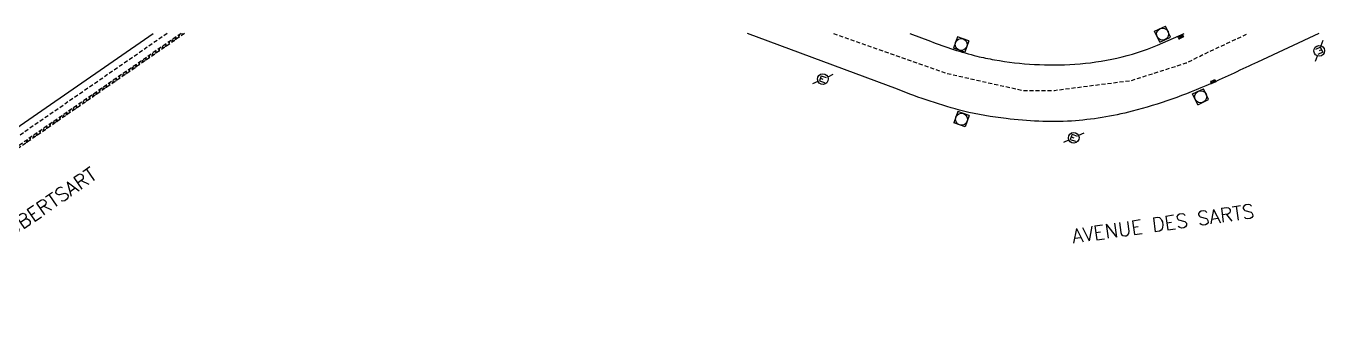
# Model space of a CAD drawing. Header units: millimetres. Extents: x 111999 to 113000, y 155000 to 156001.
# Drawn here: x 112648.2 to 112810.6, y 155964.8 to 156000.9 of the extents above; entities that cross this region are included whole.
import ezdxf
from ezdxf.enums import TextEntityAlignment as Align

# ---------------------------------------------------------------- set-up
doc = ezdxf.new("R2010")
doc.units = ezdxf.units.MM
doc.linetypes.add('DASHED', pattern=[0.75, 0.5, -0.25])
doc.layers.get('0').update_dxf_attribs({"linetype": 'CONTINUOUS'})
for name, color, linetype in [('W0001', 6, 'DASHED'), ('W0008', 7, 'CONTINUOUS'), ('W0112', 1, 'DASHED'), ('W0400', 7, 'CONTINUOUS'), ('W0420', 7, 'CONTINUOUS'), ('W0471', 7, 'CONTINUOUS'), ('W0989', 7, 'CONTINUOUS')]:
    doc.layers.add(name, color=color, linetype=linetype)
doc.styles.get("Standard").update_dxf_attribs({"font": 'romans.shx', "width": 0.85})

# ---------------------------------------------------------------- blocks, each defined once
blk = doc.blocks.new('T420')
for p, q in [((0.75, 0.75), (-0.75, 0.75)), ((-0.75, 0.75), (-0.75, -0.75)), ((0.75, 0.75), (0.75, -0.75)), ((0.75, -0.75), (-0.75, -0.75))]:
    blk.add_line(p, q)
blk.add_ellipse((0, 0), major_axis=(-0.53, 0.53), ratio=1, start_param=3.926991, end_param=10.210176)
blk = doc.blocks.new('T471')
for p, q in [((-0.333334, 0.333334), (-0.333334, -0.333334)), ((-0.333334, 0.333334), (0.333334, 0.333334)), ((-0.333334, 0), (0, 0)), ((0.500001, 0.500001), (1.000002, 1.000002)), ((-0.500001, -0.500001), (-1.000002, -1.000002)), ((-0.333334, -0.333334), (0.333334, -0.333334))]:
    blk.add_line(p, q)
blk.add_ellipse((0, 0), major_axis=(0.471405, 0.471405), ratio=1, start_param=5.4977871438, end_param=11.780972451)
blk = doc.blocks.new('T400')
for p, q in [((-0.15, 0.3), (0.15, 0.3)), ((-0.15, -0.25), (-0.15, 0.3)), ((-0.15, 0.15), (0.15, 0.15)), ((-0.15, 0), (0.15, 0)), ((0.15, 0.3), (0.15, -0.25)), ((-0.15, -0.15), (0.15, -0.15)), ((-0.15, -0.25), (-0.15, -0.3)), ((-0.15, -0.3), (0.15, -0.3)), ((0.15, -0.3), (0.15, -0.25))]:
    blk.add_line(p, q)

msp = doc.modelspace()

# ---------------------------------------------------------------- linework, layer by layer
at = {"layer": 'W0001'}
msp.add_line((112665.79, 156000), (112614.95, 155964.94), dxfattribs=at)
at = {"layer": 'W0001', "flags": 128}
msp.add_lwpolyline([(112748.74, 156000), (112762.66, 155995.1), (112772.25, 155992.93), (112776.27, 155992.93), (112785.86, 155994.17), (112792.67, 155996.34), (112795.14, 155997.57), (112800.37, 156000)], dxfattribs=at)
at = {"layer": 'W0008'}
msp.add_line((112627.23, 155974.6), (112664.06, 156000), dxfattribs=at)
at = {"layer": 'W0008', "flags": 128}
for points in [[(112809.16, 156000), (112801.53, 155996.45, -0.0055), (112795.68, 155993.75, -0.0415), (112785.93, 155990.33, -0.0466), (112778.38, 155989.12, -0.0445), (112770.23, 155989.43, -0.0299), (112764.95, 155990.34, -0.0295), (112756.73, 155993.06), (112738.03, 156000)], [(112758.24, 156000), (112760.83, 155999.04, 0.0302), (112766.61, 155997.18, 0.0156), (112768.78, 155996.74, 0.0604), (112778.78, 155996.18, 0.0383), (112784.04, 155996.94, 0.0458), (112789.07, 155998.56), (112792.42, 156000)]]:
    msp.add_lwpolyline(points, format="xyb", dxfattribs=at)
at = {"layer": 'W0112'}
for p, q in [((112667.52, 156000), (112627.38, 155972.31)), ((112667.96, 156000), (112627.52, 155972.11)), ((112666.84, 155999.53), (112666.8, 155999.2)), ((112666.86, 155999.54), (112666.82, 155999.21)), ((112667.25, 155999.81), (112667.21, 155999.48)), ((112667.27, 155999.83), (112667.23, 155999.49)), ((112667.65, 156000), (112667.63, 155999.77)), ((112667.67, 156000), (112667.64, 155999.78)), ((112664.37, 155997.83), (112664.33, 155997.5)), ((112664.39, 155997.84), (112664.35, 155997.51)), ((112664.78, 155998.11), (112664.74, 155997.78)), ((112664.8, 155998.12), (112664.76, 155997.79)), ((112665.2, 155998.39), (112665.16, 155998.06)), ((112665.21, 155998.41), (112665.17, 155998.08)), ((112665.61, 155998.68), (112665.57, 155998.35)), ((112665.62, 155998.69), (112665.58, 155998.36)), ((112666.02, 155998.96), (112665.98, 155998.63)), ((112666.04, 155998.97), (112666, 155998.64)), ((112666.43, 155999.25), (112666.39, 155998.92)), ((112666.45, 155999.26), (112666.41, 155998.93)), ((112661.9, 155996.12), (112661.86, 155995.79)), ((112661.92, 155996.13), (112661.88, 155995.8)), ((112662.31, 155996.41), (112662.28, 155996.08)), ((112662.33, 155996.42), (112662.29, 155996.09)), ((112662.73, 155996.69), (112662.69, 155996.36)), ((112662.74, 155996.7), (112662.7, 155996.37)), ((112663.14, 155996.98), (112663.1, 155996.64)), ((112663.15, 155996.99), (112663.11, 155996.66)), ((112663.55, 155997.26), (112663.51, 155996.93)), ((112663.57, 155997.27), (112663.53, 155996.94)), ((112663.96, 155997.54), (112663.92, 155997.21)), ((112663.98, 155997.55), (112663.94, 155997.22)), ((112659.84, 155994.7), (112659.81, 155994.37)), ((112659.86, 155994.72), (112659.82, 155994.38)), ((112660.26, 155994.99), (112660.22, 155994.66)), ((112660.27, 155995), (112660.23, 155994.67)), ((112660.67, 155995.27), (112660.63, 155994.94)), ((112660.68, 155995.28), (112660.65, 155994.95)), ((112661.08, 155995.56), (112661.04, 155995.23)), ((112661.1, 155995.57), (112661.06, 155995.24)), ((112661.49, 155995.84), (112661.45, 155995.51)), ((112661.51, 155995.85), (112661.47, 155995.52)), ((112657.38, 155993), (112657.34, 155992.67)), ((112657.39, 155993.01), (112657.35, 155992.68)), ((112657.79, 155993.28), (112657.75, 155992.95)), ((112657.8, 155993.3), (112657.76, 155992.97)), ((112658.2, 155993.57), (112658.16, 155993.24)), ((112658.21, 155993.58), (112658.18, 155993.25)), ((112658.61, 155993.85), (112658.57, 155993.52)), ((112658.63, 155993.86), (112658.59, 155993.53)), ((112659.02, 155994.14), (112658.98, 155993.81)), ((112659.04, 155994.15), (112659, 155993.82)), ((112659.43, 155994.42), (112659.39, 155994.09)), ((112659.45, 155994.43), (112659.41, 155994.1)), ((112654.91, 155991.3), (112654.87, 155990.97)), ((112654.92, 155991.31), (112654.88, 155990.98)), ((112655.32, 155991.58), (112655.28, 155991.25)), ((112655.33, 155991.59), (112655.29, 155991.26)), ((112655.73, 155991.87), (112655.69, 155991.53)), ((112655.75, 155991.88), (112655.71, 155991.55)), ((112656.14, 155992.15), (112656.1, 155991.82)), ((112656.16, 155992.16), (112656.12, 155991.83)), ((112656.55, 155992.43), (112656.51, 155992.1)), ((112656.57, 155992.44), (112656.53, 155992.11)), ((112656.96, 155992.72), (112656.92, 155992.39)), ((112656.98, 155992.73), (112656.94, 155992.4)), ((112652.85, 155989.88), (112652.81, 155989.55)), ((112652.86, 155989.89), (112652.82, 155989.56)), ((112653.26, 155990.16), (112653.22, 155989.83)), ((112653.28, 155990.17), (112653.24, 155989.84)), ((112653.67, 155990.45), (112653.63, 155990.12)), ((112653.69, 155990.46), (112653.65, 155990.13)), ((112654.08, 155990.73), (112654.04, 155990.4)), ((112654.1, 155990.74), (112654.06, 155990.41)), ((112654.49, 155991.01), (112654.45, 155990.68)), ((112654.51, 155991.02), (112654.47, 155990.69)), ((112650.38, 155988.17), (112650.34, 155987.84)), ((112650.39, 155988.19), (112650.36, 155987.86)), ((112650.79, 155988.46), (112650.75, 155988.13)), ((112650.81, 155988.47), (112650.77, 155988.14)), ((112651.2, 155988.74), (112651.16, 155988.41)), ((112651.22, 155988.75), (112651.18, 155988.42)), ((112651.61, 155989.03), (112651.57, 155988.7)), ((112651.63, 155989.04), (112651.59, 155988.71)), ((112652.02, 155989.31), (112651.99, 155988.98)), ((112652.04, 155989.32), (112652, 155988.99)), ((112652.44, 155989.59), (112652.4, 155989.26)), ((112652.45, 155989.61), (112652.41, 155989.27)), ((112648.32, 155986.76), (112648.28, 155986.42)), ((112648.34, 155986.77), (112648.3, 155986.44)), ((112648.73, 155987.04), (112648.69, 155986.71)), ((112648.75, 155987.05), (112648.71, 155986.72)), ((112649.14, 155987.32), (112649.1, 155986.99)), ((112649.16, 155987.33), (112649.12, 155987)), ((112649.55, 155987.61), (112649.52, 155987.28)), ((112649.57, 155987.62), (112649.53, 155987.29)), ((112649.97, 155987.89), (112649.93, 155987.56)), ((112649.98, 155987.9), (112649.94, 155987.57))]:
    msp.add_line(p, q, dxfattribs=at)

# ---------------------------------------------------------------- block references
at = {"layer": 'W0400', "rotation": 294.9897}
for p in [(112791.97, 155999.59), (112796.02, 155994.02)]:
    msp.add_blockref('T400', p, dxfattribs=at)
at = {"layer": 'W0420'}
for p, rotation in [((112764.64, 155998.63), 340.1775), ((112789.72, 155999.93), 204.9897), ((112794.46, 155992.14), 204.9897), ((112764.69, 155989.34), 340.1775)]:
    msp.add_blockref('T420', p, dxfattribs=dict(at, rotation=rotation))
at = {"layer": 'W0471'}
for p, rotation in [((112809.22, 155997.84), 204.9897), ((112747.43, 155994.33), 340.1775), ((112778.66, 155987.04), 340.1775)]:
    msp.add_blockref('T471', p, dxfattribs=dict(at, rotation=rotation))

# ---------------------------------------------------------------- texts
at = {"layer": 'W0989'}
for s, rotation, p in [('SENTIER DU FOUBERTSART', 34.4679, (112643.9, 155973.99)), ('AVENUE DES SARTS', 7.9048, (112789.77, 155976.37))]:
    msp.add_text(s, height=1.75, rotation=rotation, dxfattribs=at).set_placement(p, align=Align.MIDDLE)

doc.saveas('drawing.dxf')
